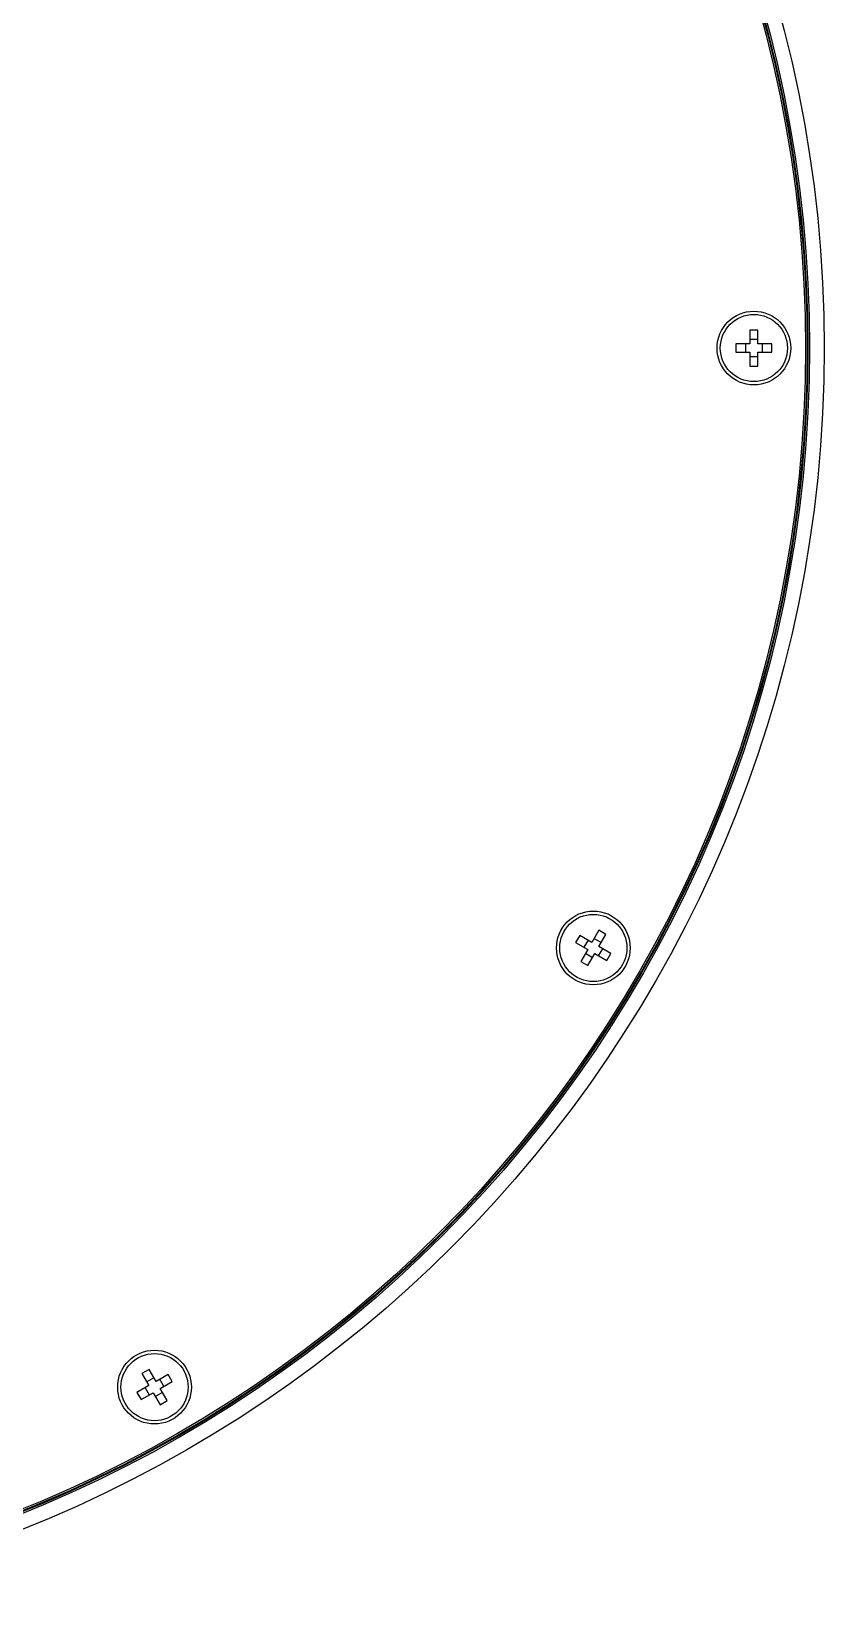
# Model space of a CAD drawing. Header units: millimetres. Extents: x -60 to 7633, y -2614 to 2146.
# Drawn here: x 4878.4 to 4975.2, y -1232.7 to -1039.1 of the extents above; entities that cross this region are included whole.
import ezdxf

# ---------------------------------------------------------------- set-up
doc = ezdxf.new("R2010")
doc.units = ezdxf.units.MM
doc.layers.get('0').update_dxf_attribs({"color": 250})

msp = doc.modelspace()

# ---------------------------------------------------------------- linework, layer by layer
at = {"linetype": 'Continuous'}
for p, q in [((4967.08, -1075.51), (4966.08, -1075.51)), ((4966.08, -1075.51), (4966.08, -1077.21)), ((4967.08, -1077.21), (4967.08, -1075.51)), ((4966.08, -1077.21), (4964.38, -1077.21)), ((4964.38, -1077.21), (4964.38, -1078.21)), ((4964.38, -1078.21), (4966.08, -1078.21)), ((4965.55, -1077.21), (4965.55, -1078.21)), ((4967.08, -1076.68), (4966.08, -1076.68)), ((4966.08, -1078.21), (4966.08, -1079.91)), ((4968.78, -1077.21), (4967.08, -1077.21)), ((4967.08, -1079.91), (4967.08, -1078.21)), ((4967.08, -1078.21), (4968.78, -1078.21)), ((4967.62, -1078.21), (4967.62, -1077.21)), ((4968.78, -1078.21), (4968.78, -1077.21)), ((4966.08, -1078.75), (4967.08, -1078.75)), ((4966.08, -1079.91), (4967.08, -1079.91)), ((4945.31, -1149.38), (4944.81, -1150.24)), ((4946.79, -1150.23), (4945.31, -1149.38)), ((4947.64, -1148.76), (4946.79, -1150.23)), ((4947.92, -1150.26), (4947.05, -1149.76)), ((4948.5, -1149.26), (4947.64, -1148.76)), ((4947.65, -1150.73), (4948.5, -1149.26)), ((4944.81, -1150.24), (4946.29, -1151.09)), ((4946.29, -1151.09), (4945.44, -1152.57)), ((4946.32, -1149.96), (4945.82, -1150.83)), ((4946.02, -1151.56), (4946.88, -1152.06)), ((4946.3, -1153.07), (4947.15, -1151.59)), ((4947.15, -1151.59), (4948.62, -1152.44)), ((4947.62, -1151.86), (4948.12, -1151)), ((4949.12, -1151.58), (4947.65, -1150.73)), ((4948.62, -1152.44), (4949.12, -1151.58)), ((4945.44, -1152.57), (4946.3, -1153.07)), ((4892.72, -1202.34), (4891.85, -1202.84)), ((4891.85, -1202.84), (4892.7, -1204.31)), ((4893.3, -1203.35), (4892.43, -1203.85)), ((4893.57, -1203.81), (4892.72, -1202.34)), ((4895.04, -1202.96), (4893.57, -1203.81)), ((4894.53, -1204.41), (4894.03, -1203.55)), ((4894.07, -1204.68), (4895.54, -1203.83)), ((4895.54, -1203.83), (4895.04, -1202.96)), ((4892.7, -1204.31), (4891.23, -1205.16)), ((4891.23, -1205.16), (4891.73, -1206.03)), ((4891.73, -1206.03), (4893.2, -1205.18)), ((4892.24, -1204.58), (4892.74, -1205.45)), ((4893.2, -1205.18), (4894.05, -1206.65)), ((4893.47, -1205.64), (4894.33, -1205.14)), ((4894.92, -1206.15), (4894.07, -1204.68)), ((4894.05, -1206.65), (4894.92, -1206.15))]:
    msp.add_line(p, q, dxfattribs=at)
for centre, radius in [((4820.18, -1077.71), 154.99), ((4820.18, -1077.71), 153.2), ((4820.18, -1077.71), 153), ((4820.18, -1077.71), 152.9), ((4820.18, -1077.71), 152.7), ((4966.58, -1077.71), 4.5), ((4966.58, -1077.71), 4.1), ((4946.97, -1150.91), 4.5), ((4946.97, -1150.91), 4.1), ((4893.38, -1204.5), 4.5), ((4893.38, -1204.5), 4.1)]:
    msp.add_circle(centre, radius, dxfattribs=at)

doc.saveas('drawing.dxf')
